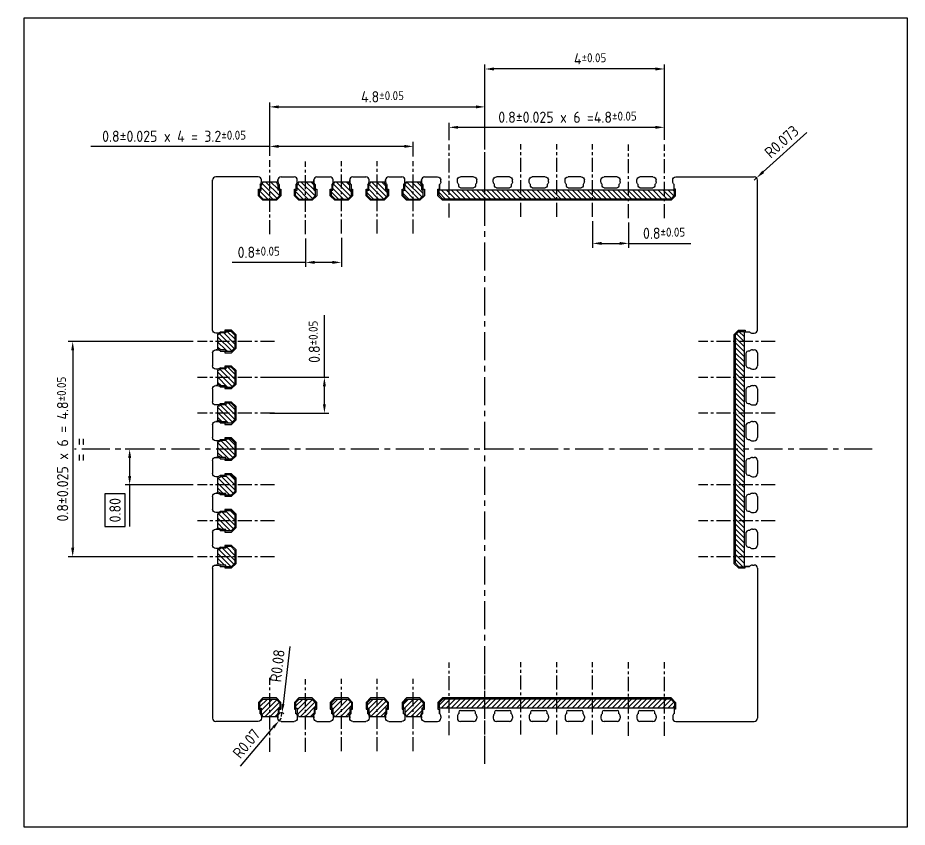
# Model space of a CAD drawing. Extents: x 807 to 1270, y 251 to 536.
# Drawn here: x 1071.9 to 1270.2, y 268.1 to 448.6 of the extents above; entities that cross this region are included whole.
import ezdxf

# ---------------------------------------------------------------- set-up
doc = ezdxf.new("R2010")
doc.units = 0
doc.linetypes.add('AXES', pattern=[2, 1.25, -0.25, 0.25, -0.25])
doc.layers.add('AXIS', color=4, linetype='AXES', lineweight=25)
doc.layers.add('DIMENSIONS', color=3, linetype='Continuous', lineweight=25)
for name, color, linetype in [('bottom leadframe', 7, 'Continuous'), ('leadframe', 7, 'Continuous'), ('silver', 9, 'Continuous'), ('top leadframe', 5, 'Continuous')]:
    doc.layers.add(name, color=color, linetype=linetype)
doc.styles.get("Standard").update_dxf_attribs({"font": 'ISOCP.SHX', "bigfont": 'bigfont.shx'})
doc.dimstyles.new('ST standard', dxfattribs={"dimtxt": 2.5, "dimasz": 3.5, "dimexe": 1, "dimexo": 1, "dimgap": 1, "dimtad": 1, "dimdec": 3, "dimdsep": 46, "dimtxsty": 'STANDARD', "dimcen": 0, "dimclrd": 3, "dimclre": 3, "dimclrt": 1, "dimadec": 0, "dimazin": 2, "dimtol": 1, "dimtp": 0.1, "dimtm": 0.1, "dimtfac": 0.8, "dimtdec": 3, "dimtmove": 0, "dimatfit": 3, "dimfxl": 1, "dimtolj": 2, "dimlwd": -1, "dimlwe": -1, "dimarcsym": 1})
doc.dimstyles.new('ST standard$0', dxfattribs={"dimtxt": 2.5, "dimasz": 2, "dimexe": 1, "dimexo": 1, "dimgap": 1, "dimtad": 1, "dimdec": 3, "dimdsep": 46, "dimtxsty": 'STANDARD', "dimcen": 0, "dimclrd": 3, "dimclre": 3, "dimclrt": 1, "dimadec": 0, "dimazin": 2, "dimtol": 1, "dimtp": 0.1, "dimtm": 0.1, "dimtfac": 0.8, "dimtdec": 3, "dimtmove": 0, "dimatfit": 3, "dimfxl": 1, "dimtolj": 2, "dimlwd": -1, "dimlwe": -1, "dimarcsym": 1})

# ---------------------------------------------------------------- blocks, each defined once
blk = doc.blocks.new('*D12')
at = {"layer": 'AXIS', "color": 3, "linetype": 'ByBlock', "ltscale": 50, "transparency": 16777216}
for p, q in [((1128.04, 417.85), (1128.04, 429.74)), ((1130.04, 428.74), (1174.04, 428.74)), ((1176.04, 420.95), (1176.04, 429.74))]:
    blk.add_line(p, q, dxfattribs=at)
at = {"layer": 'AXIS', "color": 3, "ltscale": 50, "transparency": 16777216}
for points in [[(1130.04, 429.07), (1130.04, 428.41), (1128.04, 428.74)], [(1174.04, 429.07), (1174.04, 428.41), (1176.04, 428.74)]]:
    blk.add_solid(points, dxfattribs=at)
at = {"layer": 'Defpoints', "color": 0, "ltscale": 50, "transparency": 16777216}
for p in [(1176.04, 428.74), (1176.04, 419.95, 0), (1128.04, 416.85)]:
    blk.add_point(p, dxfattribs=at)
at = {"layer": 'AXIS', "color": 1, "ltscale": 50, "transparency": 16777216, "insert": (1153.19, 430.99), "char_height": 2.5, "attachment_point": 5}
blk.add_mtext('\\A2;4.8{\\H2;±0.05}', dxfattribs=at)
blk = doc.blocks.new('*D13')
at = {"layer": 'AXIS', "color": 3, "linetype": 'ByBlock', "ltscale": 50, "transparency": 16777216}
for p, q in [((1176.04, 429.41), (1176.04, 438.19)), ((1216.04, 421.37), (1216.04, 438.19)), ((1214.04, 437.19), (1178.04, 437.19))]:
    blk.add_line(p, q, dxfattribs=at)
at = {"layer": 'AXIS', "color": 3, "ltscale": 50, "transparency": 16777216}
for points in [[(1178.04, 437.53), (1178.04, 436.86), (1176.04, 437.19)], [(1214.04, 437.53), (1214.04, 436.86), (1216.04, 437.19)]]:
    blk.add_solid(points, dxfattribs=at)
at = {"layer": 'Defpoints', "color": 0, "ltscale": 50, "transparency": 16777216}
for p in [(1176.04, 437.19), (1176.04, 428.41), (1216.04, 420.37, 0)]:
    blk.add_point(p, dxfattribs=at)
at = {"layer": 'AXIS', "color": 1, "ltscale": 50, "transparency": 16777216, "insert": (1199.48, 439.44), "char_height": 2.5, "attachment_point": 5}
blk.add_mtext('\\A2;4{\\H2;±0.05}', dxfattribs=at)
blk = doc.blocks.new('*D14')
at = {"layer": 'AXIS', "color": 3, "linetype": 'ByBlock', "ltscale": 50, "transparency": 16777216}
for p, q in [((1128.04, 417.85), (1128.04, 420.93)), ((1160.04, 417.67), (1160.04, 420.93)), ((1128.04, 419.93), (1088.18, 419.93)), ((1158.04, 419.93), (1130.04, 419.93))]:
    blk.add_line(p, q, dxfattribs=at)
at = {"layer": 'AXIS', "color": 3, "ltscale": 50, "transparency": 16777216}
for points in [[(1130.04, 420.27), (1130.04, 419.6), (1128.04, 419.93)], [(1158.04, 420.27), (1158.04, 419.6), (1160.04, 419.93)]]:
    blk.add_solid(points, dxfattribs=at)
at = {"layer": 'Defpoints', "color": 0, "ltscale": 50, "transparency": 16777216}
for p in [(1128.04, 419.93), (1128.04, 416.85), (1160.04, 416.67)]:
    blk.add_point(p, dxfattribs=at)
at = {"layer": 'AXIS', "color": 1, "ltscale": 50, "transparency": 16777216, "insert": (1106.73, 422.18), "char_height": 2.5, "attachment_point": 5}
blk.add_mtext('\\A2;0.8%%P0.025 x 4 = 3.2{\\H2;±0.05}', dxfattribs=at)
blk = doc.blocks.new('*D15')
at = {"layer": 'AXIS', "color": 3, "linetype": 'ByBlock', "ltscale": 50, "transparency": 16777216}
for p, q in [((1136.04, 399.36), (1136.04, 393.06)), ((1144.04, 399.52), (1144.04, 393.06)), ((1136.04, 394.06), (1119.67, 394.06)), ((1142.04, 394.06), (1138.04, 394.06))]:
    blk.add_line(p, q, dxfattribs=at)
at = {"layer": 'AXIS', "color": 3, "ltscale": 50, "transparency": 16777216}
for points in [[(1138.04, 394.39), (1138.04, 393.73), (1136.04, 394.06)], [(1142.04, 394.39), (1142.04, 393.73), (1144.04, 394.06)]]:
    blk.add_solid(points, dxfattribs=at)
at = {"layer": 'Defpoints', "color": 0, "ltscale": 50, "transparency": 16777216}
for p in [(1144.04, 400.52), (1136.04, 400.36), (1136.04, 394.06)]:
    blk.add_point(p, dxfattribs=at)
at = {"layer": 'AXIS', "color": 1, "ltscale": 50, "transparency": 16777216, "insert": (1125.6, 396.31), "char_height": 2.5, "attachment_point": 5}
blk.add_mtext('\\A2;0.8{\\H2;±0.05}', dxfattribs=at)
blk = doc.blocks.new('*D16')
at = {"layer": 'AXIS', "color": 3, "linetype": 'ByBlock', "ltscale": 50, "transparency": 16777216}
for p, q in [((1168.04, 421.31), (1168.04, 425.18)), ((1216.04, 421.37), (1216.04, 425.18)), ((1170.04, 424.18), (1214.04, 424.18))]:
    blk.add_line(p, q, dxfattribs=at)
at = {"layer": 'AXIS', "color": 3, "ltscale": 50, "transparency": 16777216}
for points in [[(1170.04, 424.51), (1170.04, 423.85), (1168.04, 424.18)], [(1214.04, 424.51), (1214.04, 423.85), (1216.04, 424.18)]]:
    blk.add_solid(points, dxfattribs=at)
at = {"layer": 'Defpoints', "color": 0, "ltscale": 50, "transparency": 16777216}
for p in [(1216.04, 424.18), (1216.04, 420.37, 0), (1168.04, 420.31, 0)]:
    blk.add_point(p, dxfattribs=at)
at = {"layer": 'AXIS', "color": 1, "ltscale": 50, "transparency": 16777216, "insert": (1194.44, 426.43), "char_height": 2.5, "attachment_point": 5}
blk.add_mtext('\\A2;0.8%%P0.025 x 6 =4.8{\\H2;±0.05}', dxfattribs=at)
blk = doc.blocks.new('*D17')
at = {"layer": 'AXIS', "color": 3, "linetype": 'ByBlock', "ltscale": 50, "transparency": 16777216}
for p, q in [((1200.04, 403.25), (1200.04, 397.3)), ((1208.04, 402.94), (1208.04, 397.3)), ((1202.04, 398.3), (1206.04, 398.3)), ((1208.04, 398.3), (1221.9, 398.3))]:
    blk.add_line(p, q, dxfattribs=at)
at = {"layer": 'AXIS', "color": 3, "ltscale": 50, "transparency": 16777216}
for points in [[(1202.04, 398.63), (1202.04, 397.96), (1200.04, 398.3)], [(1206.04, 398.63), (1206.04, 397.96), (1208.04, 398.3)]]:
    blk.add_solid(points, dxfattribs=at)
at = {"layer": 'Defpoints', "color": 0, "ltscale": 50, "transparency": 16777216}
for p in [(1200.04, 404.25, 0), (1208.04, 403.94, 0), (1208.04, 398.3)]:
    blk.add_point(p, dxfattribs=at)
at = {"layer": 'AXIS', "color": 1, "ltscale": 50, "transparency": 16777216, "insert": (1215.97, 400.55), "char_height": 2.5, "attachment_point": 5}
blk.add_mtext('\\A2;0.8{\\H2;±0.05}', dxfattribs=at)
blk = doc.blocks.new('*D18')
at = {"layer": 'AXIS', "color": 3, "linetype": 'ByBlock', "ltscale": 50, "transparency": 16777216}
for p, q in [((1140.24, 368.43), (1140.24, 382.29)), ((1128.11, 368.43), (1141.24, 368.43)), ((1140.24, 362.43), (1140.24, 366.43)), ((1128.11, 360.43), (1141.24, 360.43))]:
    blk.add_line(p, q, dxfattribs=at)
at = {"layer": 'AXIS', "color": 3, "ltscale": 50, "transparency": 16777216}
for points in [[(1139.91, 366.43), (1140.57, 366.43), (1140.24, 368.43)], [(1139.91, 362.43), (1140.57, 362.43), (1140.24, 360.43)]]:
    blk.add_solid(points, dxfattribs=at)
at = {"layer": 'Defpoints', "color": 0, "ltscale": 50, "transparency": 16777216}
for p in [(1127.11, 368.43), (1140.24, 368.43), (1127.11, 360.43)]:
    blk.add_point(p, dxfattribs=at)
at = {"layer": 'AXIS', "color": 1, "ltscale": 50, "transparency": 16777216, "insert": (1137.99, 376.36), "char_height": 2.5, "attachment_point": 5, "rotation": 90}
blk.add_mtext('\\A2;0.8{\\H2;±0.05}', dxfattribs=at)
blk = doc.blocks.new('*D19')
at = {"layer": 'AXIS', "color": 3, "linetype": 'ByBlock', "ltscale": 50, "transparency": 16777216}
for p, q in [((1110.98, 376.43), (1083.13, 376.43)), ((1084.13, 374.43), (1084.13, 330.43)), ((1110.98, 328.43), (1083.13, 328.43))]:
    blk.add_line(p, q, dxfattribs=at)
at = {"layer": 'AXIS', "color": 3, "ltscale": 50, "transparency": 16777216}
for points in [[(1083.79, 374.43), (1084.46, 374.43), (1084.13, 376.43)], [(1083.79, 330.43), (1084.46, 330.43), (1084.13, 328.43)]]:
    blk.add_solid(points, dxfattribs=at)
at = {"layer": 'Defpoints', "color": 0, "ltscale": 50, "transparency": 16777216}
for p in [(1111.98, 376.43), (1084.13, 328.43), (1111.98, 328.43)]:
    blk.add_point(p, dxfattribs=at)
at = {"layer": 'AXIS', "color": 1, "ltscale": 50, "transparency": 16777216, "insert": (1081.88, 352.43), "char_height": 2.5, "attachment_point": 5, "rotation": 90}
blk.add_mtext('\\A2;0.8%%P0.025 x 6 = 4.8{\\H2;±0.05}', dxfattribs=at)
blk = doc.blocks.new('*D20')
at = {"layer": 'Defpoints', "color": 0, "ltscale": 50, "transparency": 16777216}
for p in [(1102.32, 352.43), (1096.82, 344.43), (1111.98, 344.43)]:
    blk.add_point(p, dxfattribs=at)
at = {"layer": 'DIMENSIONS', "color": 3, "linetype": 'ByBlock', "ltscale": 50, "transparency": 16777216}
for p, q in [((1101.32, 352.43), (1095.82, 352.43)), ((1110.98, 344.43), (1095.82, 344.43))]:
    blk.add_line(p, q, dxfattribs=at)
at = {"layer": 'DIMENSIONS', "color": 3, "ltscale": 50, "transparency": 16777216}
for p, q in [((1096.82, 350.43), (1096.82, 346.43)), ((1096.82, 344.43), (1096.82, 335.17)), ((1095.82, 342.43), (1091.32, 342.43)), ((1091.32, 342.43), (1091.32, 335.17)), ((1095.82, 335.17), (1095.82, 342.43)), ((1091.32, 335.17), (1095.82, 335.17))]:
    blk.add_line(p, q, dxfattribs=at)
for points in [[(1096.49, 350.43), (1097.16, 350.43), (1096.82, 352.43)], [(1096.49, 346.43), (1097.16, 346.43), (1096.82, 344.43)]]:
    blk.add_solid(points, dxfattribs=at)
at = {"layer": 'DIMENSIONS', "color": 1, "ltscale": 50, "transparency": 16777216, "insert": (1093.57, 338.8), "char_height": 2.5, "attachment_point": 5, "rotation": 90}
blk.add_mtext('\\A2;0.80', dxfattribs=at)
blk = doc.blocks.new('*D32')
at = {"layer": 'Defpoints', "color": 0, "ltscale": 50, "transparency": 16777216}
for p in [(1130.78, 293.6), (1130.69, 292.8)]:
    blk.add_point(p, dxfattribs=at)
at = {"layer": 'DIMENSIONS', "color": 3, "ltscale": 50, "transparency": 16777216}
for p, q in [((1132.54, 308.44), (1131.02, 295.58)), ((1130.69, 292.8), (1130.78, 293.6))]:
    blk.add_line(p, q, dxfattribs=at)
at = {"layer": 'DIMENSIONS', "color": 3, "linetype": 'ByBlock', "ltscale": 50, "transparency": 16777216}
blk.add_arc((1130.69, 292.8), 0.8, 51.3178, 154.8828, dxfattribs=at)
at = {"layer": 'DIMENSIONS', "color": 3, "ltscale": 50, "transparency": 16777216}
blk.add_solid([(1130.69, 295.62), (1131.35, 295.54), (1130.78, 293.6)], dxfattribs=at)
at = {"layer": 'DIMENSIONS', "color": 1, "ltscale": 50, "transparency": 16777216, "insert": (1129.76, 304.11), "char_height": 2.5, "attachment_point": 5, "rotation": 83.2631}
blk.add_mtext('\\A2;R0.08', dxfattribs=at)
blk = doc.blocks.new('lead top new 1 hor')
at = {"layer": 'bottom leadframe', "ltscale": 50}
for p, q in [((-0.072, 0.08), (-0.111, 0.08)), ((-0.111, 0.08), (-0.08, 0.08))]:
    blk.add_line(p, q, dxfattribs=at)
blk.add_arc((-0.111, 0), 0.08, 90, 141.3178, dxfattribs=at)
at = {"layer": 'top leadframe', "ltscale": 50}
for p, q in [((-0.523, 0.415), (-0.423, 0.515)), ((-0.523, 0.115), (-0.523, 0.415)), ((-0.423, 0.515), (-0.273, 0.515)), ((-0.273, 0.515), (-0.273, 0.48)), ((-0.173, 0.48), (-0.273, 0.48)), ((-0.111, 0.45), (-0.071, 0.45)), ((-0.423, 0.015), (-0.523, 0.115)), ((-0.273, 0.015), (-0.423, 0.015)), ((-0.173, 0.05), (-0.273, 0.05)), ((-0.273, 0.05), (-0.273, 0.015)), ((-0.111, 0.08), (-0.071, 0.08))]:
    blk.add_line(p, q, dxfattribs=at)
for centre, radius, start, end in [((-0.111, 0.53), 0.08, 218.6822, 270), ((-0.071, 0.52), 0.07, 270, 0), ((-0.111, 0), 0.08, 90, 141.3178), ((-0.071, 0.01), 0.07, 0, 90)]:
    blk.add_arc(centre, radius, start, end, dxfattribs=at)
blk = doc.blocks.new('silver on lead')
at = {"layer": 'silver', "ltscale": 50}
h = blk.add_hatch(dxfattribs=at)
h.set_pattern_fill('ANSI31', color=256, scale=0.025)
h.set_pattern_definition([(45, (1182.793325, -72.55297), (-0.056126601, 0.056126601), [])])
h.paths.add_polyline_path([(0.225, -0.108), (0.142, -0.025), (-0.142, -0.025), (-0.225, -0.108), (-0.225, -0.225), (-0.19, -0.225), (-0.19, -0.339, -0.196262), (-0.16, -0.412), (0.16, -0.412, -0.196262), (0.19, -0.339), (0.19, -0.225), (0.225, -0.225)])
for p, q in [((-0.142, -0.025), (-0.225, -0.108)), ((-0.225, -0.108), (-0.225, -0.225)), ((-0.142, -0.025), (0.142, -0.025)), ((0.142, -0.025), (0.225, -0.108)), ((0.225, -0.108), (0.225, -0.225)), ((-0.225, -0.225), (-0.19, -0.225)), ((-0.19, -0.225), (-0.19, -0.339)), ((0.225, -0.225), (0.19, -0.225)), ((0.19, -0.225), (0.19, -0.339)), ((-0.16, -0.412), (0.16, -0.412))]:
    blk.add_line(p, q, dxfattribs=at)
for centre, start, end in [((-0.265, -0.412), 0, 44.4153), ((0.265, -0.412), 135.5847, 180)]:
    blk.add_arc(centre, 0.105, start, end, dxfattribs=at)
blk = doc.blocks.new('power bar')
at = {"layer": 'leadframe', "ltscale": 50}
h = blk.add_hatch(dxfattribs=at)
h.set_pattern_fill('ANSI31', color=256, scale=0.025)
h.set_pattern_definition([(45, (178.85192, -110.24927), (-0.0561266, 0.0561266), [])])
h.paths.add_polyline_path([(2.625, -0.11), (2.54, -0.025), (-2.54, -0.025), (-2.625, -0.11), (-2.625, -0.225), (2.625, -0.225)])
for p, q in [((-2.54, -0.025), (-2.625, -0.11)), ((-2.625, -0.11), (-2.625, -0.225)), ((2.54, -0.025), (-2.54, -0.025)), ((2.54, -0.025), (2.625, -0.11)), ((2.625, -0.11), (2.625, -0.225)), ((2.625, -0.225), (-2.625, -0.225))]:
    blk.add_line(p, q, dxfattribs=at)
at = {"layer": 'top leadframe', "ltscale": 50}
for p, q in [((-2.55, 0), (-2.65, -0.1)), ((2.55, 0), (-2.55, 0)), ((2.55, 0), (2.65, -0.1)), ((-2.65, -0.1), (-2.65, -0.25)), ((2.65, -0.1), (2.65, -0.25)), ((-2.65, -0.25), (-2.615, -0.25)), ((-2.65, -0.25), (-2.615, -0.25)), ((-2.65, -0.25), (-2.615, -0.25)), ((-2.615, -0.35), (-2.615, -0.25)), ((-2.615, -0.25), (-2.615, -0.35)), ((-2.185, -0.316), (-2.185, -0.35)), ((-2.145, -0.276), (-1.855, -0.276)), ((-1.815, -0.35), (-1.815, -0.316)), ((-1.385, -0.316), (-1.385, -0.35)), ((-1.345, -0.276), (-1.055, -0.276)), ((-1.015, -0.35), (-1.015, -0.316)), ((-0.585, -0.316), (-0.585, -0.35)), ((-0.545, -0.276), (-0.255, -0.276)), ((-0.215, -0.35), (-0.215, -0.316)), ((0.215, -0.316), (0.215, -0.35)), ((0.255, -0.276), (0.545, -0.276)), ((0.585, -0.35), (0.585, -0.316)), ((1.015, -0.316), (1.015, -0.35)), ((1.055, -0.276), (1.345, -0.276)), ((1.385, -0.35), (1.385, -0.316)), ((1.815, -0.316), (1.815, -0.35)), ((1.855, -0.276), (2.145, -0.276)), ((2.185, -0.35), (2.185, -0.316)), ((2.65, -0.25), (2.615, -0.25)), ((2.65, -0.25), (2.615, -0.25)), ((2.615, -0.25), (2.615, -0.35)), ((-2.585, -0.412, 0), (-2.585, -0.443, 0)), ((-2.585, -0.412), (-2.585, -0.453)), ((-2.215, -0.413), (-2.215, -0.453)), ((-1.855, -0.523), (-2.145, -0.523)), ((-1.785, -0.412, 0), (-1.785, -0.443, 0)), ((-1.785, -0.413), (-1.785, -0.453)), ((-1.415, -0.413), (-1.415, -0.453)), ((-1.055, -0.523), (-1.345, -0.523)), ((-0.985, -0.412, 0), (-0.985, -0.443, 0)), ((-0.985, -0.413), (-0.985, -0.453)), ((-0.615, -0.413), (-0.615, -0.453)), ((-0.255, -0.523), (-0.545, -0.523)), ((-0.185, -0.412, 0), (-0.185, -0.443, 0)), ((-0.185, -0.413), (-0.185, -0.453)), ((0.185, -0.413), (0.185, -0.453)), ((0.545, -0.523), (0.255, -0.523)), ((0.615, -0.412, 0), (0.615, -0.443, 0)), ((0.615, -0.413), (0.615, -0.453)), ((0.985, -0.413), (0.985, -0.453)), ((1.345, -0.523), (1.055, -0.523)), ((1.415, -0.412, 0), (1.415, -0.443, 0)), ((1.415, -0.413), (1.415, -0.453)), ((1.785, -0.413), (1.785, -0.453)), ((2.145, -0.523), (1.855, -0.523)), ((2.215, -0.412, 0), (2.215, -0.443, 0)), ((2.215, -0.413), (2.215, -0.453)), ((2.585, -0.412), (2.585, -0.453, 0))]:
    blk.add_line(p, q, dxfattribs=at)
for centre, radius, start, end in [((-2.665, -0.412), 0.08, 0, 51.3178), ((-2.135, -0.412), 0.08, 128.6822, 180), ((-2.145, -0.316), 0.04, 90, 180), ((-1.855, -0.316), 0.04, 0, 90), ((-1.865, -0.412, 0), 0.08, 0, 51.3178), ((-1.335, -0.412), 0.08, 128.6822, 180), ((-1.345, -0.316), 0.04, 90, 180), ((-1.055, -0.316), 0.04, 0, 90), ((-1.065, -0.412, 0), 0.08, 0, 51.3178), ((-0.535, -0.412), 0.08, 128.6822, 180), ((-0.545, -0.316), 0.04, 90, 180), ((-0.255, -0.316), 0.04, 0, 90), ((-0.265, -0.412, 0), 0.08, 0, 51.3178), ((0.265, -0.412), 0.08, 128.6822, 180), ((0.255, -0.316), 0.04, 90, 180), ((0.545, -0.316), 0.04, 0, 90), ((0.535, -0.412, 0), 0.08, 0, 51.3178), ((1.065, -0.412), 0.08, 128.6822, 180), ((1.055, -0.316), 0.04, 90, 180), ((1.345, -0.316), 0.04, 0, 90), ((1.335, -0.412, 0), 0.08, 0, 51.3178), ((1.865, -0.412), 0.08, 128.6822, 180), ((1.855, -0.316), 0.04, 90, 180), ((2.145, -0.316), 0.04, 0, 90), ((2.135, -0.412, 0), 0.08, 0, 51.3178), ((2.665, -0.412), 0.08, 128.6822, 180), ((-2.655, -0.453), 0.07, 270, 0), ((-2.145, -0.453), 0.07, 180, 270), ((-1.855, -0.453), 0.07, 270, 0), ((-1.345, -0.453), 0.07, 180, 270), ((-1.055, -0.453), 0.07, 270, 0), ((-0.545, -0.453), 0.07, 180, 270), ((-0.255, -0.453), 0.07, 270, 0), ((0.255, -0.453), 0.07, 180, 270), ((0.545, -0.453), 0.07, 270, 0), ((1.055, -0.453), 0.07, 180, 270), ((1.345, -0.453), 0.07, 270, 0), ((1.855, -0.453), 0.07, 180, 270), ((2.145, -0.453), 0.07, 270, 0), ((2.655, -0.453), 0.07, 180, 270)]:
    blk.add_arc(centre, radius, start, end, dxfattribs=at)
blk = doc.blocks.new('leadframe top 12x12')
at = {"layer": 'top leadframe', "ltscale": 50}
for p, q in [((-6.073, 2.655), (-6.073, 6.001)), ((-5.055, 6.072), (-6.001, 6.072)), ((-4.545, 6.072), (-4.255, 6.072)), ((-3.745, 6.072), (-3.455, 6.072)), ((-2.945, 6.072), (-2.655, 6.072)), ((-2.145, 6.072), (-1.855, 6.072)), ((-1.345, 6.072), (-1.055, 6.072)), ((4.255, 6.072), (6, 6.072)), ((6.072, 2.655), (6.072, 6)), ((-6.073, 2.145), (-6.073, 1.855)), ((-6.073, 1.345), (-6.073, 1.055)), ((-6.073, 0.545), (-6.073, 0.255)), ((-6.073, -0.255), (-6.073, -0.545)), ((-6.073, -1.055), (-6.073, -1.345)), ((-6.073, -1.855), (-6.073, -2.145)), ((-6.073, -2.655), (-6.073, -6.001)), ((6.072, -2.655), (6.072, -6)), ((-5.055, -6.073), (-6.001, -6.073)), ((-4.545, -6.073), (-4.255, -6.073)), ((-3.745, -6.073), (-3.455, -6.073)), ((-2.945, -6.073), (-2.655, -6.073)), ((-2.145, -6.073), (-1.855, -6.073)), ((-1.345, -6.073), (-1.055, -6.073)), ((4.255, -6.073), (6, -6.073))]:
    blk.add_line(p, q, dxfattribs=at)
for centre, start, end in [((-6, 6), 90, 180), ((6, 6), 359.9691, 90.0309), ((-6, -6), 180, 270), ((6, -6), 269.9691, 0.0309)]:
    blk.add_arc(centre, 0.0725, start, end, dxfattribs=at)
at = {"layer": 'AXIS', "rotation": 90}
for p in [(-4.535, 6.073), (-3.735, 6.073), (-2.935, 6.073), (-2.135, 6.073), (-1.335, 6.073)]:
    blk.add_blockref('lead top new 1 hor', p, dxfattribs=at)
at = {"layer": 'AXIS', "xscale": -1}
for p in [(-6.073, 2.135), (-6.073, 1.335), (-6.073, 0.535), (-6.073, -0.265), (-6.073, -1.065), (-6.073, -1.865), (-6.073, -2.665)]:
    blk.add_blockref('lead top new 1 hor', p, dxfattribs=at)
at = {"layer": 'AXIS', "xscale": -1.000000000000003, "rotation": 90}
for p in [(-4.535, -6.073), (-3.735, -6.073), (-2.935, -6.073), (-2.135, -6.073), (-1.335, -6.073)]:
    blk.add_blockref('lead top new 1 hor', p, dxfattribs=at)
at = {"layer": 'silver', "xscale": -1, "rotation": 180}
for p in [(-4.8, 5.55), (-4, 5.55), (-3.2, 5.55), (-2.4, 5.55), (-1.6, 5.55)]:
    blk.add_blockref('silver on lead', p, dxfattribs=at)
at = {"layer": 'silver', "rotation": 270}
for p in [(-5.55, 2.4), (-5.55, 1.6), (-5.55, 0.8), (-5.55, 0), (-5.55, -0.8), (-5.55, -1.6), (-5.55, -2.4)]:
    blk.add_blockref('silver on lead', p, dxfattribs=at)
at = {"layer": 'silver'}
for p in [(-4.8, -5.55), (-4, -5.55), (-3.2, -5.55), (-2.4, -5.55), (-1.6, -5.55)]:
    blk.add_blockref('silver on lead', p, dxfattribs=at)
at = {"layer": 'top leadframe', "xscale": -1, "rotation": 180}
blk.add_blockref('power bar', (1.6, 5.55), dxfattribs=at)
at = {"layer": 'top leadframe', "rotation": 90}
blk.add_blockref('power bar', (5.55, 0), dxfattribs=at)
at = {"layer": 'top leadframe'}
blk.add_blockref('power bar', (1.6, -5.55), dxfattribs=at)
blk = doc.blocks.new('*D60')
at = {"layer": 'Defpoints', "color": 0, "ltscale": 50, "transparency": 16777216}
for p in [(1130.14, 291.87), (1130.59, 292.4)]:
    blk.add_point(p, dxfattribs=at)
at = {"layer": 'DIMENSIONS', "color": 3, "ltscale": 50, "transparency": 16777216}
for p, q in [((1130.59, 292.4), (1130.14, 291.87)), ((1121.57, 281.75), (1128.84, 290.34))]:
    blk.add_line(p, q, dxfattribs=at)
blk.add_solid([(1128.59, 290.56), (1129.1, 290.12), (1130.14, 291.87)], dxfattribs=at)
at = {"layer": 'DIMENSIONS', "color": 1, "ltscale": 50, "transparency": 16777216, "insert": (1122.85, 286.74), "char_height": 2.5, "attachment_point": 5, "rotation": 49.7492}
blk.add_mtext('\\A2;R0.07', dxfattribs=at)
blk = doc.blocks.new('*D61')
at = {"layer": 'Defpoints', "color": 0, "ltscale": 50, "transparency": 16777216}
for p in [(1236.04, 412.43), (1236.58, 412.91)]:
    blk.add_point(p, dxfattribs=at)
at = {"layer": 'DIMENSIONS', "color": 3, "ltscale": 50, "transparency": 16777216}
for p, q in [((1247.8, 423.02), (1238.06, 414.25)), ((1236.04, 412.43), (1236.58, 412.91))]:
    blk.add_line(p, q, dxfattribs=at)
blk.add_solid([(1237.84, 414.5), (1238.29, 414), (1236.58, 412.91)], dxfattribs=at)
at = {"layer": 'DIMENSIONS', "color": 1, "ltscale": 50, "transparency": 16777216, "insert": (1242.17, 420.98), "char_height": 2.5, "attachment_point": 5, "rotation": 42.0248}
blk.add_mtext('\\A2;R0.073', dxfattribs=at)

msp = doc.modelspace()

# ---------------------------------------------------------------- linework, layer by layer
at = {"layer": 'AXIS', "ltscale": 5}
for p, q in [((1176.0384, 282.2396), (1176.0384, 428.4064)), ((1262.3773, 352.4256), (1084.557, 352.4256))]:
    msp.add_line(p, q, dxfattribs=at)
at = {"layer": 'AXIS', "ltscale": 2.5}
for p, q in [((1176.0384, 404.2527, 0.0016), (1176.0384, 420.3999, 0.0016)), ((1184.0384, 404.2527, 0.0016), (1184.0384, 420.3999, 0.0016)), ((1192.0384, 404.2527, 0.0016), (1192.0384, 420.3999, 0.0016)), ((1200.0384, 404.2527, 0.0016), (1200.0384, 420.3999, 0.0016)), ((1208.0384, 403.9353, 0.0016), (1208.0384, 420.3732, 0.0016)), ((1216.0384, 403.9353, 0.0016), (1216.0384, 420.3732, 0.0016)), ((1168.0384, 404.0917, 0.0016), (1168.0384, 420.3147, 0.0016)), ((1128.0384, 400.3357), (1128.0384, 416.8507)), ((1136.0384, 400.3586), (1136.0384, 416.5816)), ((1144.0384, 400.5196), (1144.0384, 416.6668)), ((1152.0384, 400.5196), (1152.0384, 416.6668)), ((1160.0384, 400.5196), (1160.0384, 416.6668)), ((1129.0942, 376.4256), (1111.9825, 376.4256)), ((1240.7511, 376.4256), (1223.6394, 376.4256)), ((1129.0942, 368.4256), (1111.9825, 368.4256)), ((1240.7511, 368.4256), (1223.6394, 368.4256)), ((1129.0942, 360.4256), (1111.9825, 360.4256)), ((1240.7511, 360.4256), (1223.6394, 360.4256)), ((1129.0942, 344.4256), (1111.9825, 344.4256)), ((1240.7511, 344.4256), (1223.6394, 344.4256)), ((1129.0942, 336.4256), (1111.9825, 336.4256)), ((1240.7511, 336.4256), (1223.6394, 336.4256)), ((1129.0942, 328.4256), (1111.9825, 328.4256)), ((1240.7511, 328.4256), (1223.6394, 328.4256)), ((1168.0384, 288.6362, 0.0016), (1168.0384, 304.8592, 0.0016)), ((1176.0384, 288.7972, 0.0016), (1176.0384, 304.9444, 0.0016)), ((1184.0384, 288.7972, 0.0016), (1184.0384, 304.9444, 0.0016)), ((1192.0384, 288.7972, 0.0016), (1192.0384, 304.9444, 0.0016)), ((1200.0384, 288.7972, 0.0016), (1200.0384, 304.9444, 0.0016)), ((1208.0384, 288.4798, 0.0016), (1208.0384, 304.9177, 0.0016)), ((1216.0384, 288.4798, 0.0016), (1216.0384, 304.9177, 0.0016)), ((1128.0384, 284.8802), (1128.0384, 301.3952)), ((1136.0384, 284.9031), (1136.0384, 301.1261)), ((1144.0384, 285.0641), (1144.0384, 301.2113)), ((1152.0384, 285.0641), (1152.0384, 301.2113)), ((1160.0384, 285.0641), (1160.0384, 301.2113))]:
    msp.add_line(p, q, dxfattribs=at)
at = {"layer": 'top leadframe'}
msp.add_lwpolyline([(1270.1627, 268.1042), (1073.2836, 268.1042), (1073.2836, 448.6095), (1270.1627, 448.6095)], close=True, dxfattribs=at)

# ---------------------------------------------------------------- block references
at = {"layer": 'leadframe', "ltscale": 50, "xscale": 10, "yscale": 10, "zscale": 10}
msp.add_blockref('leadframe top 12x12', (1176.0384, 352.4256), dxfattribs=at)

# ---------------------------------------------------------------- texts
at = {"layer": 'DIMENSIONS', "ltscale": 50}
msp.add_text('= =', height=3, rotation=90, dxfattribs=at).set_placement((1087.2158, 349.6093))

# ---------------------------------------------------------------- dimensions: what is measured, and where the dimension line sits
at = {"layer": 'AXIS', "ltscale": 50}
for base, p1, p2, override, picture, middle in [((1176.0384, 437.1924), (1216.0384, 420.3732, 0.0016), (1176.0384, 428.4064), {"dimlfac": 0.1, "dimtp": 0.05, "dimtm": 0.05}, '*D13', (1199.4797, 437.1924)), ((1176.0384, 428.7405), (1128.0384, 416.8507), (1176.0384, 419.9545, 0.0016), {"dimlfac": 0.1, "dimtp": 0.05, "dimtm": 0.05}, '*D12', (1153.1892, 428.7405)), ((1208.0384, 398.2968), (1200.0384, 404.2527, 0.0016), (1208.0384, 403.9353, 0.0016), {"dimdec": 2, "dimlfac": 0.1, "dimtp": 0.05, "dimtm": 0.05}, '*D17', (1215.9683, 398.2968)), ((1136.0384, 394.0599), (1144.0384, 400.5196), (1136.0384, 400.3586), {"dimlfac": 0.1, "dimtp": 0.05, "dimtm": 0.05}, '*D15', (1125.5958, 394.0599))]:
    dim = msp.add_linear_dim(base=base, p1=p1, p2=p2, dimstyle='ST standard$0', override=override, dxfattribs=at)
    dim.commit()
    dim.dimension.update_dxf_attribs({"geometry": picture, "text_midpoint": middle, "dimtype": 128})
for base, p1, p2, text, picture, middle in [((1216.0384, 424.1794), (1168.0384, 420.3147, 0.0016), (1216.0384, 420.3732, 0.0016), '0.8%%P0.025 x 6 =<>', '*D16', (1194.4395, 424.1794)), ((1128.0384, 419.9331), (1160.0384, 416.6668), (1128.0384, 416.8507), '0.8%%P0.025 x 4 = <>', '*D14', (1106.7335, 419.9331))]:
    dim = msp.add_linear_dim(base=base, p1=p1, p2=p2, text=text, dimstyle='ST standard$0', override={"dimlfac": 0.1, "dimtp": 0.05, "dimtm": 0.05}, dxfattribs=at)
    dim.commit()
    dim.dimension.update_dxf_attribs({"geometry": picture, "text_midpoint": middle, "dimtype": 128})
dim = msp.add_linear_dim(base=(1140.2406, 368.4256), p1=(1127.1116, 360.4256), p2=(1127.1116, 368.4256), angle=90, dimstyle='ST standard$0', override={"dimlfac": 0.1, "dimtp": 0.05, "dimtm": 0.05}, dxfattribs=at)
dim.commit()
dim.dimension.update_dxf_attribs({"geometry": '*D18', "text_midpoint": (1140.2406, 376.3555), "dimtype": 128})
dim = msp.add_linear_dim(base=(1084.1271, 328.4256), p1=(1111.9825, 376.4256), p2=(1111.9825, 328.4256), angle=90, text='0.8%%P0.025 x 6 = <>', dimstyle='ST standard$0', override={"dimlfac": 0.1, "dimtp": 0.05, "dimtm": 0.05}, dxfattribs=at)
dim.commit()
dim.dimension.update_dxf_attribs({"geometry": '*D19', "text_midpoint": (1084.1271, 352.4256), "dimtype": 128})
at = {"layer": 'DIMENSIONS', "ltscale": 50}
for center, mpoint, picture, middle in [((1236.0384, 412.4256), (1236.577, 412.911), '*D61', (1242.1663, 420.9769)), ((1130.5884, 292.4006), (1130.1361, 291.8664), '*D60', (1122.8459, 286.7374))]:
    dim = msp.add_radius_dim(center=center, mpoint=mpoint, dimstyle='ST standard', override={"dimasz": 2, "dimlfac": 0.1, "dimtol": 0, "dimtp": 0.025, "dimtm": 0.025}, dxfattribs=at)
    dim.commit()
    dim.dimension.update_dxf_attribs({"geometry": picture, "text_midpoint": middle})
dim = msp.add_linear_dim(base=(1096.8226, 344.4256), p1=(1102.3226, 352.4256), p2=(1111.9825, 344.4256), angle=90, dimstyle='ST standard$0', override={"dimgap": -1, "dimdec": 2, "dimlfac": 0.1, "dimzin": 0, "dimtol": 0, "dimtp": 0.02, "dimtm": 0.02}, dxfattribs=at)
dim.commit()
dim.dimension.update_dxf_attribs({"geometry": '*D20', "text_midpoint": (1096.8226, 338.7987), "dimtype": 128})
dim = msp.add_radius_dim(center=(1130.6884, 292.8011), mpoint=(1130.7822, 293.5956), dimstyle='ST standard', override={"dimasz": 2, "dimlfac": 0.1, "dimtol": 0, "dimtp": 0.025, "dimtm": 0.025}, dxfattribs=at)
dim.commit()
dim.dimension.update_dxf_attribs({"geometry": '*D32', "text_midpoint": (1131.9935, 303.8492), "dimtype": 132})

doc.saveas('drawing.dxf')
